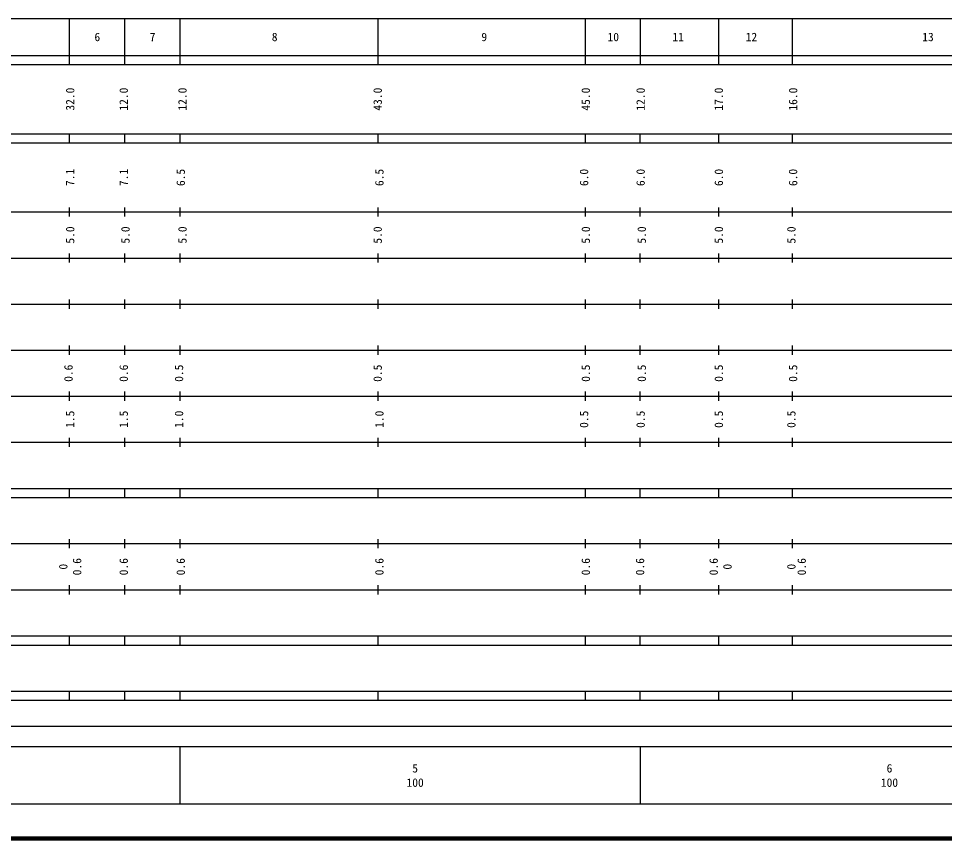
# Model space of a CAD drawing. Units: millimetres on the paper, enlarged 1000 times. Extents: x 40000 to 680000, y 20000 to 380000.
# Drawn here: x 233004 to 434032, y 20000 to 198000 of the extents above; entities that cross this region are included whole.
import ezdxf
from ezdxf.enums import TextEntityAlignment as Align

# ---------------------------------------------------------------- set-up
doc = ezdxf.new("R2010")
doc.units = ezdxf.units.MM
doc.header["$LTSCALE"] = 1000
doc.layers.add('M-TTL', color=2, linetype='Continuous', lineweight=140)
doc.layers.add('M-TTL-BAND', color=7, linetype='Continuous', lineweight=25)
doc.styles.add('ＭＳ ゴシック', font='')
doc.styles.get('ＭＳ ゴシック').set_extended_font_data('MS Gothic')

msp = doc.modelspace()

# ---------------------------------------------------------------- linework, layer by layer
at = {"layer": 'M-TTL'}
msp.add_line((40000, 20000), (680000, 20000), dxfattribs=at)
at = {"layer": 'M-TTL-BAND'}
for p, q in [((68000, 198000), (579000, 198000)), ((244000, 198000), (244000, 188000)), ((256000, 198000), (256000, 188000)), ((268000, 198000), (268000, 188000)), ((311000, 198000), (311000, 188000)), ((356000, 198000), (356000, 188000)), ((368000, 198000), (368000, 188000)), ((385000, 198000), (385000, 188000)), ((401000, 198000), (401000, 188000)), ((40000, 190000), (579000, 190000)), ((40000, 188000), (579000, 188000)), ((40000, 173000), (579000, 173000)), ((244000, 173000), (244000, 171000)), ((256000, 173000), (256000, 171000)), ((268000, 173000), (268000, 171000)), ((311000, 173000), (311000, 171000)), ((356000, 173000), (356000, 171000)), ((368000, 171000), (368000, 173000)), ((385000, 173000), (385000, 171000)), ((401000, 173000), (401000, 171000)), ((40000, 171000), (579000, 171000)), ((244000, 157000), (244000, 155000)), ((256000, 157000), (256000, 155000)), ((268000, 157000), (268000, 155000)), ((311000, 157000), (311000, 155000)), ((356000, 157000), (356000, 155000)), ((368000, 155000), (368000, 157000)), ((385000, 157000), (385000, 155000)), ((401000, 157000), (401000, 155000)), ((40000, 156000), (579000, 156000)), ((244000, 147000), (244000, 145000)), ((256000, 147000), (256000, 145000)), ((268000, 147000), (268000, 145000)), ((311000, 147000), (311000, 145000)), ((356000, 147000), (356000, 145000)), ((368000, 145000), (368000, 147000)), ((385000, 147000), (385000, 145000)), ((401000, 147000), (401000, 145000)), ((46000, 146000), (579000, 146000)), ((244000, 137000), (244000, 135000)), ((256000, 137000), (256000, 135000)), ((268000, 137000), (268000, 135000)), ((311000, 137000), (311000, 135000)), ((356000, 137000), (356000, 135000)), ((368000, 135000), (368000, 137000)), ((385000, 137000), (385000, 135000)), ((401000, 137000), (401000, 135000)), ((52000, 136000), (579000, 136000)), ((244000, 127000), (244000, 125000)), ((256000, 127000), (256000, 125000)), ((268000, 127000), (268000, 125000)), ((311000, 127000), (311000, 125000)), ((356000, 127000), (356000, 125000)), ((368000, 125000), (368000, 127000)), ((385000, 127000), (385000, 125000)), ((401000, 127000), (401000, 125000)), ((46000, 126000), (579000, 126000)), ((244000, 117000), (244000, 115000)), ((256000, 117000), (256000, 115000)), ((268000, 117000), (268000, 115000)), ((311000, 117000), (311000, 115000)), ((356000, 117000), (356000, 115000)), ((368000, 115000), (368000, 117000)), ((385000, 117000), (385000, 115000)), ((401000, 117000), (401000, 115000)), ((52000, 116000), (579000, 116000)), ((244000, 107000), (244000, 105000)), ((256000, 107000), (256000, 105000)), ((268000, 107000), (268000, 105000)), ((311000, 107000), (311000, 105000)), ((356000, 107000), (356000, 105000)), ((368000, 105000), (368000, 107000)), ((385000, 107000), (385000, 105000)), ((401000, 107000), (401000, 105000)), ((46000, 106000), (579000, 106000)), ((40000, 96000), (579000, 96000)), ((244000, 96000), (244000, 94000)), ((256000, 96000), (256000, 94000)), ((268000, 96000), (268000, 94000)), ((311000, 96000), (311000, 94000)), ((356000, 96000), (356000, 94000)), ((368000, 94000), (368000, 96000)), ((385000, 96000), (385000, 94000)), ((401000, 96000), (401000, 94000)), ((40000, 94000), (579000, 94000)), ((244000, 85000), (244000, 83000)), ((256000, 85000), (256000, 83000)), ((268000, 85000), (268000, 83000)), ((311000, 85000), (311000, 83000)), ((356000, 85000), (356000, 83000)), ((368000, 83000), (368000, 85000)), ((385000, 85000), (385000, 83000)), ((401000, 85000), (401000, 83000)), ((49000, 84000), (579000, 84000)), ((244000, 75000), (244000, 73000)), ((256000, 75000), (256000, 73000)), ((268000, 75000), (268000, 73000)), ((311000, 75000), (311000, 73000)), ((356000, 75000), (356000, 73000)), ((368000, 73000), (368000, 75000)), ((385000, 75000), (385000, 73000)), ((401000, 75000), (401000, 73000)), ((40000, 74000), (579000, 74000)), ((40000, 64000), (579000, 64000)), ((244000, 64000), (244000, 62000)), ((256000, 64000), (256000, 62000)), ((268000, 64000), (268000, 62000)), ((311000, 64000), (311000, 62000)), ((356000, 64000), (356000, 62000)), ((368000, 62000), (368000, 64000)), ((385000, 64000), (385000, 62000)), ((401000, 64000), (401000, 62000)), ((40000, 62000), (579000, 62000)), ((40000, 52000), (579000, 52000)), ((244000, 52000), (244000, 50000)), ((256000, 52000), (256000, 50000)), ((268000, 52000), (268000, 50000)), ((311000, 52000), (311000, 50000)), ((356000, 52000), (356000, 50000)), ((368000, 50000), (368000, 52000)), ((385000, 52000), (385000, 50000)), ((401000, 52000), (401000, 50000)), ((40000, 50000), (579000, 50000)), ((70805, 44406), (565903, 44406)), ((40000, 40000), (579000, 40000)), ((268000, 40000), (268000, 27500)), ((368000, 40000), (368000, 27500)), ((68000, 27500), (579000, 27500))]:
    msp.add_line(p, q, dxfattribs=at)

# ---------------------------------------------------------------- texts
at = {"layer": 'M-TTL-BAND', "style": 'ＭＳ ゴシック'}
for s, p in [('6', (250113, 194000)), ('7', (262113, 194000)), ('8', (288614, 194000)), ('9', (334116, 194000)), ('10', (362125, 194000)), ('11', (376209, 194000)), ('12', (392118, 194000)), ('13', (430458, 194000)), ('5', (319110, 35238)), ('6', (422087, 35238)), ('100', (319110, 32131)), ('100', (422087, 32131))]:
    msp.add_text(s, height=1833, dxfattribs=at).set_placement(p, align=Align.MIDDLE_CENTER)
for s, p in [('32.0', (244208, 180500)), ('12.0', (255833, 180500)), ('12.0', (268584, 180500)), ('43.0', (310960, 180500)), ('45.0', (356150, 180500)), ('12.0', (368051, 180500)), ('17.0', (385026, 180500)), ('16.0', (401151, 180500)), ('7.1', (244208, 163500)), ('7.1', (255833, 163500)), ('6.5', (268209, 163500)), ('6.5', (311335, 163500)), ('6.0', (355775, 163500)), ('6.0', (368050, 163500)), ('6.0', (385026, 163500)), ('6.0', (401151, 163500)), ('5.0', (244208, 151000)), ('5.0', (256208, 151000)), ('5.0', (268584, 151000)), ('5.0', (310960, 151000)), ('5.0', (356150, 151000)), ('5.0', (368300, 151000)), ('5.0', (385026, 151000)), ('5.0', (400776, 151000)), ('0.6', (243833, 121000)), ('0.6', (255833, 121000)), ('0.5', (267834, 121000)), ('0.5', (310960, 121000)), ('0.5', (356150, 121000)), ('0.5', (368300, 121000)), ('0.5', (385026, 121000)), ('0.5', (401151, 121000)), ('1.5', (244208, 111000)), ('1.5', (255833, 111000)), ('1.0', (267834, 111000)), ('1.0', (311335, 111000)), ('0.5', (355775, 111000)), ('0.5', (368050, 111000)), ('0.5', (385026, 111000)), ('0.5', (400776, 111000)), ('0.6', (245708, 79000)), ('0.6', (255833, 79000)), ('0.6', (268209, 79000)), ('0.6', (311335, 79000)), ('0.6', (356150, 79000)), ('0.6', (367925, 79000)), ('0.6', (383901, 79000)), ('0.6', (403026, 79000)), ('0', (242708, 79000)), ('0', (386901, 79000)), ('0', (400776, 79000))]:
    msp.add_text(s, height=1833, rotation=90, dxfattribs=at).set_placement(p, align=Align.MIDDLE_CENTER)

doc.saveas('drawing.dxf')
